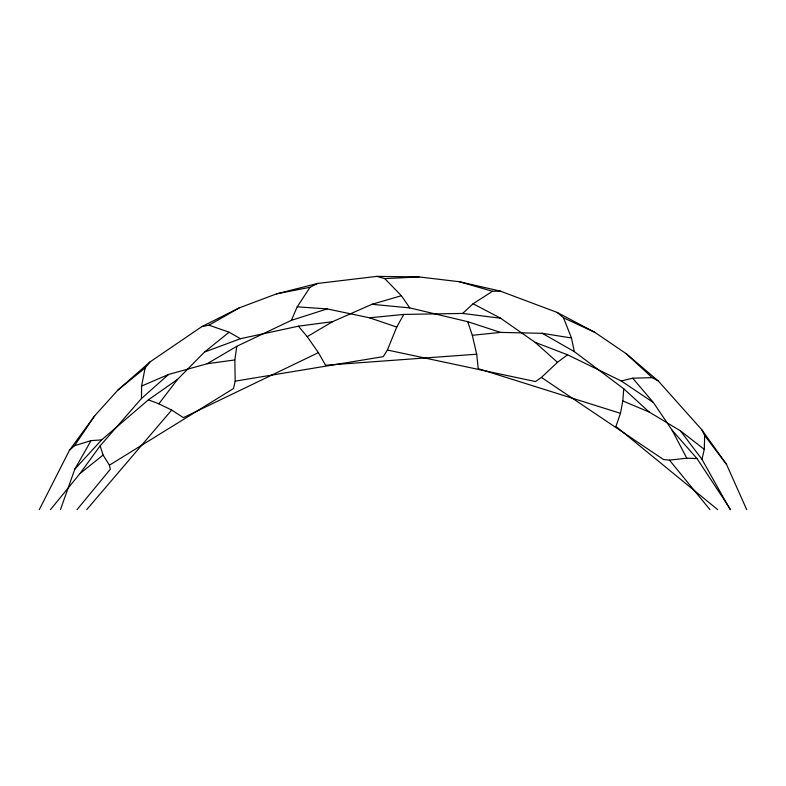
<?xml version="1.0" encoding="UTF-8"?>
<svg xmlns="http://www.w3.org/2000/svg" width="786" height="786" viewBox="0 0 786 786"><rect width="100%" height="100%" fill="white"/><g stroke="black" fill="none" stroke-linecap="round" stroke-linejoin="round"><path stroke-width="1.18" d="M50.471 509.623L79.995 473.536L100.146 445.829L141.46 398.531L141.578 386.064L145.125 367.936L150.038 361.904L201.815 326.632L239.258 307.876L276.466 293.885L317.613 283.441L376.828 276.377L419.066 276.937L459.279 281.712L500.289 291.095L557.136 312.425L594.825 332.34L626.059 353.592L658.265 380.945L701.702 429.628L726.559 464.447L746.7 509.623M730.115 509.623L701.996 459.368L704.276 449.346L704.688 435.542L701.702 429.628M717.687 509.623L615.929 426.415L620.478 413.318L622.797 400.948L623.76 388.795L574.301 351.607L542.252 333.313L500.515 332.399L472.307 335.298L467.699 321.671L409.781 307.906L371.984 304.3L332.576 321.68L307.218 336.654L298.405 326.18L240.447 338.707L204.537 352.03L177.577 379.353L158.841 403.817L148.407 399.838L101.649 439.885L74.837 469.124L60.473 509.623M77.057 509.623L110.325 469.232L109.411 465.194L233.481 388.559L235.171 381.161L234.837 359.939L236.792 346.302L291.38 320.344L327.192 308.908L369.587 317.809L396.743 327.055L403.798 314.42L462.669 313.437L500.662 318.242L535.178 342.382L557.49 362.336L567.531 354.761L621.264 380.974L653.431 402.579L672.089 430.178L686.787 458.199L697.005 458.572L730.675 509.623M235.171 381.161L383.283 356.628L387.39 350.035L396.743 327.055M291.38 320.344L297.206 306.825L310.057 287.283L317.613 283.441M39.3 509.623L69.433 450.339L94.644 415.853L117.949 390.013L150.038 361.904M74.837 469.124L91.019 440.641L101.649 439.885M69.433 450.339L74.542 445.691L94.644 415.853M86.735 509.623L171.682 410.046L183.393 417.651L318.389 352.639L325.561 365.225L476.699 354.211L478.232 368.663L620.478 413.318M387.39 350.035L535.462 381.564L541.426 377.437L557.49 362.336M462.669 313.437L473.084 303.75L492.498 291.282L500.289 291.095M141.46 398.531L168.528 374.48L207.199 363.721L234.837 359.939M117.949 390.013L145.125 367.936M204.537 352.03L229.109 332.213L240.447 338.707M79.995 473.536L103.104 455.065L100.146 445.829M148.407 399.838L177.577 379.353M207.199 363.721L236.792 346.302M201.815 326.632L208.968 325.178L239.258 307.876M141.578 386.064L168.528 374.48M74.542 445.691L91.019 440.641M371.984 304.3L401.381 295.723L409.781 307.906M621.264 380.974L632.71 378.194L652.154 377.653L658.265 380.945M276.466 293.885L310.057 287.283M298.405 326.18L332.576 321.68M541.426 377.437L663.463 459.515L669.456 460.134L686.787 458.199M369.587 317.809L403.798 314.42M376.828 276.377L384.757 278.598L419.066 276.937M297.206 306.825L327.192 308.908M542.252 333.313L571.481 337.99L574.301 351.607M459.279 281.712L492.498 291.282M467.699 321.671L500.515 332.399M208.968 325.178L229.109 332.213M535.178 342.382L567.531 354.761M622.797 400.948L649.226 412.051L680.391 430.787L704.276 449.346M557.136 312.425L563.493 317.799L594.825 332.34M158.841 403.817L171.682 410.046M473.084 303.75L500.662 318.242M623.76 388.795L649.226 412.051M626.059 353.592L652.154 377.653M384.757 278.598L401.381 295.723M672.089 430.178L697.005 458.572M632.71 378.194L653.431 402.579M669.456 460.134L709.935 509.623M704.688 435.542L726.559 464.447M680.391 430.787L701.996 459.368M307.218 336.654L318.389 352.639M103.104 455.065L109.411 465.194M563.493 317.799L571.481 337.99M472.307 335.298L476.699 354.211"/></g></svg>
